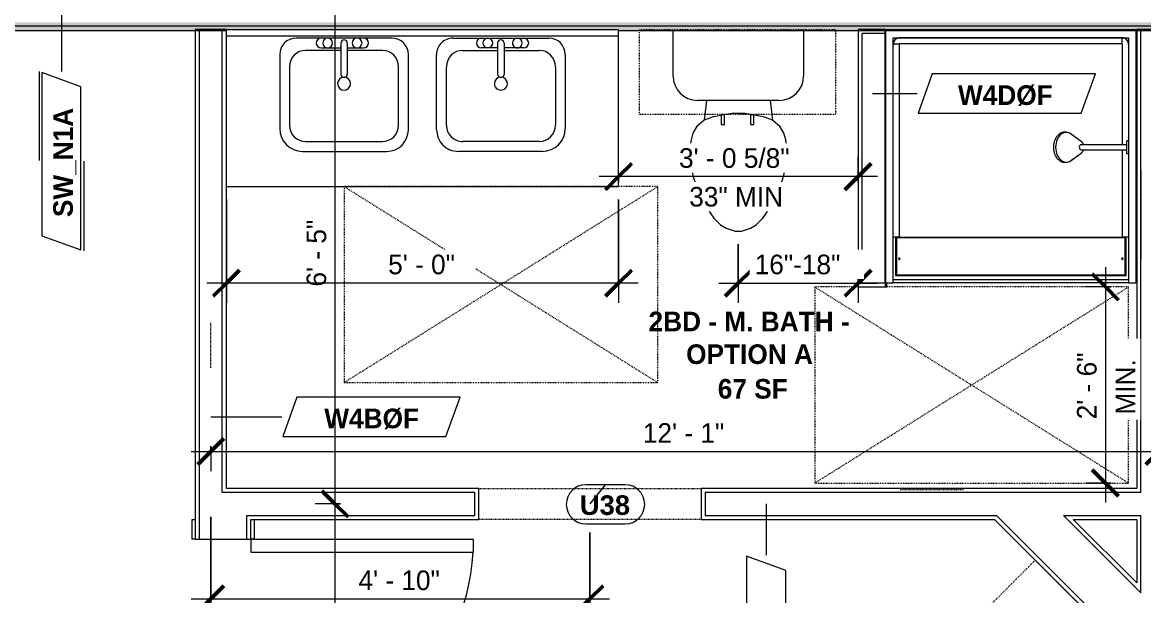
# Model space of a CAD drawing. Header units: inches. Extents: x -4058 to -1781, y 9814 to 12264.
# Drawn here: x -3685.8 to -3514.3, y 10257.6 to 10345.2 of the extents above; entities that cross this region are included whole.
import ezdxf

# ---------------------------------------------------------------- set-up
doc = ezdxf.new("R2010")
doc.units = ezdxf.units.IN
doc.header["$MEASUREMENT"] = 0
for name, pattern in [('Dash', [0.25, 0.125, -0.125]), ('Dash 3_32_', [0.1875, 0.09375, -0.09375]), ('Overhead', [0.15625, 0.09375, -0.0625])]:
    doc.linetypes.add(name, pattern=pattern)
for name, color, linetype, lineweight in [('0-1', 7, 'Continuous', 5), ('A-ANNO-DIMS', 211, 'Continuous', 9), ('A-ANNO-DIMS-32', 211, 'Continuous', 9), ('A-AREA-IDEN', 2, 'Continuous', 9), ('A-DETL-1', 90, 'Dash 3_32_', 9), ('A-DETL-GENF', 92, 'Overhead', 9), ('A-DETL-MEDM-1', 33, 'Continuous', 9), ('A-DOOR-2', 31, 'Continuous', 9), ('A-DOOR-IDEN', 31, 'Continuous', 9), ('A-GENM', 5, 'Continuous', 9), ('A-GENM-2', 147, 'Dash', 9), ('A-WALL-1', 7, 'Continuous', 9), ('A-WALL-2', 113, 'Continuous', 9), ('A-WALL-IDEN', 211, 'Continuous', 9), ('I-WALL-1', 1, 'Continuous', 18), ('I-WALL-2', 10, 'Continuous', 5), ('I-WALL-3', 7, 'Continuous', 9), ('I-WALL-4', 2, 'Continuous', 9), ('P-SANR-FIXT', 6, 'Continuous', 9), ('Q-CASE', 31, 'Continuous', 9), ('Q-CASE-3', 31, 'Dash', 9), ('Q-CASE-HDLN', 31, 'Dash', 9)]:
    doc.layers.add(name, color=color, linetype=linetype, lineweight=lineweight)
doc.styles.add('Arial_B', font='arialbd.ttf', dxfattribs={"height": 3})
doc.styles.add('Century Gothic', font='ufonts.com_century-gothic.ttf', dxfattribs={"height": 3})
doc.styles.add('Century Gothic_B_1', font='GOTHICB.TTF', dxfattribs={"height": 3})
doc.dimstyles.new('MARKETING_DIMENSION', dxfattribs={"dimscale": 12, "dimtxt": 3.132505, "dimasz": 0.333333, "dimexe": 0.25, "dimexo": 0.166667, "dimgap": 0.041667, "dimtad": 1, "dimdec": 4, "dimrnd": 0.0625, "dimzin": 3, "dimdsep": 46, "dimlunit": 4, "dimtxsty": 'Century Gothic', "dimblk1": 'OBLIQUE', "dimblk2": 'OBLIQUE', "dimsah": 1, "dimcen": 0.09, "dimdle": 0.25, "dimazin": 0, "dimtfac": 1, "dimtdec": 4, "dimtix": 1, "dimtmove": 0, "dimatfit": 3, "dimfxl": 1, "dimtvp": 1, "dimtfill": 1, "dimfrac": 2, "dimtolj": 1, "dimtzin": 0, "dimarcsym": 2})
doc.dimstyles.new('THE_DIMENSION_STRING', dxfattribs={"dimscale": 12, "dimtxt": 3.132505, "dimasz": 0.333333, "dimexe": 0.25, "dimexo": 0.166667, "dimgap": 0.041667, "dimtad": 1, "dimdec": 4, "dimrnd": 0.0625, "dimzin": 3, "dimdsep": 46, "dimlunit": 4, "dimtxsty": 'Century Gothic', "dimblk1": 'OBLIQUE', "dimblk2": 'OBLIQUE', "dimsah": 1, "dimcen": 0.09, "dimdle": 0.25, "dimazin": 0, "dimtfac": 1, "dimtdec": 4, "dimtix": 1, "dimtmove": 0, "dimatfit": 3, "dimfxl": 1, "dimtvp": 1, "dimtfill": 1, "dimfrac": 2, "dimtolj": 1, "dimtzin": 0, "dimarcsym": 2})
doc.dimstyles.new('THE_DIMENSION_STRING_2', dxfattribs={"dimscale": 12, "dimtxt": 3.132505, "dimasz": 0.333333, "dimexe": 0.25, "dimexo": 0.166667, "dimgap": 0.041667, "dimtad": 1, "dimdec": 4, "dimrnd": 0.0625, "dimzin": 3, "dimdsep": 46, "dimlunit": 4, "dimtxsty": 'Century Gothic', "dimblk1": 'OBLIQUE', "dimblk2": 'OBLIQUE', "dimsah": 1, "dimcen": 0.09, "dimdle": 0.25, "dimazin": 0, "dimtfac": 1, "dimtdec": 4, "dimtix": 1, "dimtmove": 0, "dimatfit": 3, "dimfxl": 1, "dimtvp": 1, "dimtfill": 1, "dimfrac": 2, "dimtolj": 1, "dimtzin": 0, "dimarcsym": 2})
doc.dimstyles.new('THE_DIMENSION_STRING_5', dxfattribs={"dimscale": 12, "dimtxt": 3.132505, "dimasz": 0.333333, "dimexe": 0.25, "dimexo": 0.166667, "dimgap": 0.041667, "dimtad": 1, "dimdec": 4, "dimrnd": 0.0625, "dimzin": 3, "dimdsep": 46, "dimlunit": 4, "dimtxsty": 'Century Gothic', "dimblk1": 'OBLIQUE', "dimblk2": 'OBLIQUE', "dimsah": 1, "dimcen": 0.09, "dimdle": 0.25, "dimazin": 0, "dimtfac": 1, "dimtdec": 4, "dimtix": 1, "dimtmove": 0, "dimatfit": 3, "dimfxl": 1, "dimtvp": 1, "dimtfill": 1, "dimfrac": 2, "dimtolj": 1, "dimtzin": 0, "dimarcsym": 2})

# ---------------------------------------------------------------- blocks, each defined once
blk = doc.blocks.new('CTR - 1st Phase - Common Walls_rvt-1-UNIT PLANS - 1ST FLOOR')
at = {"layer": 'I-WALL-1'}
blk.add_hatch(color=256, dxfattribs=at).paths.add_polyline_path([(-3501.67, 10344.03), (-3501.67, 10344.65), (-3823.82, 10344.65), (-3823.82, 10344.03), (-3654.63, 10344.03), (-3654.63, 10344.15), (-3594.63, 10344.15), (-3594.63, 10344.03), (-3553.88, 10344.03), (-3553.88, 10344.15), (-3515.38, 10344.15), (-3515.38, 10344.03), (-3511.99, 10344.03)], flags=0)
at = {"layer": 'I-WALL-2'}
blk.add_hatch(color=256, dxfattribs=at).paths.add_polyline_path([(-3501.67, 10344.65), (-3501.67, 10345.28), (-3823.82, 10345.28), (-3823.82, 10344.65), (-3511.99, 10344.65)], flags=0)
at = {"layer": 'A-WALL-1'}
blk.add_line((-3501.67, 10344.65), (-3823.82, 10344.65), dxfattribs=at)
at = {"layer": 'I-WALL-3'}
for p, q in [((-3823.82, 10344.03), (-3654.63, 10344.03)), ((-3594.63, 10344.03), (-3553.88, 10344.03)), ((-3515.38, 10344.03), (-3501.67, 10344.03))]:
    blk.add_line(p, q, dxfattribs=at)
blk = doc.blocks.new('Door-Opening - CLEAR OPENING - 34_ x 80_-3928451-UNIT PLANS - 1ST FLOOR')
at = {"layer": 'A-DETL-GENF'}
for p, q in [((-17.32, 2.37), (16.68, 2.37)), ((16.68, -2.38), (-17.32, -2.38))]:
    blk.add_line(p, q, dxfattribs=at)
at = {"layer": 'A-DETL-MEDM-1'}
for p, q in [((-17.32, -2.38), (-17.32, 2.37)), ((16.68, 2.37), (16.68, -2.38))]:
    blk.add_line(p, q, dxfattribs=at)
blk = doc.blocks.new('OD_CW_Closet - OD_CW_Closet-3851051-UNIT PLANS - 1ST FLOOR')
at = {"layer": 'Q-CASE-HDLN'}
for p, q in [((64.78, 24), (0.74, 24)), ((0.74, 24), (0.74, 0)), ((64.78, 0), (64.78, 24)), ((0.74, 13), (64.78, 13)), ((0.74, 11), (64.78, 11)), ((0.74, 0), (64.78, 0))]:
    blk.add_line(p, q, dxfattribs=at)
blk = doc.blocks.new('M_Sink Vanity-Square - 500 x 440mm-1372835-UNIT PLANS - 1ST FLOOR')
at = {"layer": 'P-SANR-FIXT'}
for p, q in [((-5.72, 10.23), (7.14, 10.23)), ((-5.22, 8.73), (6.46, 8.73)), ((10.46, 6.91), (10.46, -4.59)), ((-9.22, -4.59), (-9.22, 6.73)), ((-7.72, -2.72), (-7.72, 6.23)), ((8.96, 6.23), (8.96, -2.72)), ((0.12, -6.33), (0.12, -1.59)), ((1.12, -6.33), (1.12, -1.59)), ((0.12, -5.22), (-5.22, -5.22)), ((-2.88, -5.59), (0.12, -5.59)), ((6.46, -5.22), (1.12, -5.22)), ((1.12, -5.59), (3.62, -5.59)), ((7.96, -7.09), (-6.72, -7.09)), ((3.62, -7.09), (-2.88, -7.09))]:
    blk.add_line(p, q, dxfattribs=at)
for centre, radius, start, end in [((-5.72, 6.73), 3.5, 90, 180), ((-5.22, 6.23), 2.5, 90, 180), ((6.46, 6.23), 2.5, 360, 90), ((7.14, 6.91), 3.32, 360, 90), ((0.62, -0.13), 1, 360, 180), ((0.62, -0.13), 1, 180, 0), ((0.62, -1.59), 0.5, 360, 180), ((-5.22, -2.72), 2.5, 180, 270), ((6.46, -2.72), 2.5, 270, 360), ((-6.72, -4.59), 2.5, 180, 270), ((7.96, -4.59), 2.5, 270, 0), ((-2.88, -6.34), 0.75, 90, 270), ((-1.88, -6.34), 0.75, 360, 180), ((-1.88, -6.34), 0.75, 180, 0), ((0.62, -6.33), 0.5, 180, 0), ((2.62, -6.34), 0.75, 0, 180), ((2.62, -6.34), 0.75, 180, 0), ((3.62, -6.34), 0.75, 270, 90)]:
    blk.add_arc(centre, radius, start, end, dxfattribs=at)
blk = doc.blocks.new('Toilet-Domestic-3D - Toilet-Domestic-3D-V83-UNIT PLANS - 1ST FLOOR')
at = {"layer": 'P-SANR-FIXT'}
for p, q in [((-9.98, 11.75), (-9.98, 18.73)), ((9.98, 18.73), (9.98, 11.75)), ((6.25, 8.02), (-6.25, 8.02)), ((-4.86, 8.02), (-5.21, 5)), ((4.86, 8.02), (5.21, 5)), ((-3.84, 5.5), (-5.21, 5)), ((-2.61, 5.72), (-3.84, 5.5)), ((-1, 6), (-2.13, 5.8)), ((1, 6), (-1, 6)), ((1.89, 5.84), (1, 6)), ((3.84, 5.5), (2.37, 5.76)), ((5.21, 5), (3.84, 5.5)), ((-6.4, 4), (-6.97, 3)), ((-5.21, 5), (-6.4, 4)), ((6.4, 4), (5.21, 5)), ((6.97, 3), (6.4, 4)), ((-7.24, 2), (-7.41, 1)), ((-6.97, 3), (-7.24, 2)), ((7.24, 2), (6.97, 3)), ((7.41, 1), (7.24, 2)), ((-7.41, 1), (-7.5, 0)), ((7.5, 0), (7.41, 1)), ((-7.5, 0), (-7.33, -1.99)), ((7.33, -1.99), (7.5, 0)), ((-7.33, -1.99), (-6.79, -4)), ((6.79, -4), (7.33, -1.99)), ((-6.79, -4), (-6.06, -6)), ((6.06, -6), (6.79, -4)), ((-6.06, -6), (-5.13, -8)), ((5.13, -8), (6.06, -6)), ((-5.13, -8), (-3.74, -10)), ((3.74, -10), (5.13, -8)), ((-3.74, -10), (-2.74, -11)), ((2.74, -11), (3.74, -10)), ((-2.74, -11), (-1.87, -11.5)), ((-1.87, -11.5), (-0.5, -12)), ((-0.5, -12), (0.5, -12)), ((0.5, -12), (1.87, -11.5)), ((1.87, -11.5), (2.74, -11))]:
    blk.add_line(p, q, dxfattribs=at)
for centre, start, end in [((-6.25, 11.75), 180, 270), ((6.25, 11.75), 270, 360)]:
    blk.add_arc(centre, 3.73, start, end, dxfattribs=at)
blk = doc.blocks.new('Bath Vanity - Bath Vanity 60_-V84-UNIT PLANS - 1ST FLOOR')
at = {"layer": 'Q-CASE'}
for p, q in [((30.74, 24), (-29.26, 24)), ((-29.26, 24), (-29.26, 1))]:
    blk.add_line(p, q, dxfattribs=at)
blk = doc.blocks.new('ADA Clearances - 30_x48_-4171341-UNIT PLANS - 1ST FLOOR')
at = {"layer": 'A-GENM-2'}
for p, q in [((15, -24), (-15, 24)), ((-15, -24), (15, 24)), ((15, 24), (-15, 24)), ((-15, 24), (-15, -13)), ((15, -24), (15, 24)), ((-15, -17.37), (-15, -24)), ((-15, -24), (15, -24))]:
    blk.add_line(p, q, dxfattribs=at)
blk = doc.blocks.new('BATHROOM MIRROR - BATHROOM MIRROR  60_-3802719-UNIT PLANS - 1ST FLOOR')
at = {"layer": 'Q-CASE'}
for p, q in [((-29.26, -23), (30.74, -23)), ((-29.26, -23), (-29.26, -24)), ((30.74, -24), (-29.26, -24)), ((30.74, -24), (30.74, -23))]:
    blk.add_line(p, q, dxfattribs=at)
blk = doc.blocks.new('300 Series Wall Hung Cabinet_326 - 30_-2909953-UNIT PLANS - 1ST FLOOR')
at = {"layer": 'Q-CASE'}
for p, q in [((-2.01, 14.69), (-2.5, 14.69)), ((-2.5, 14.69), (-2.5, 13.19)), ((-2.01, 13.19), (-2.01, 14.69)), ((2.49, 14.69), (2, 14.69)), ((2, 14.69), (2, 13.19)), ((2.49, 13.19), (2.49, 14.69)), ((-2.01, 13.19), (-2.5, 13.19)), ((2.49, 13.19), (2, 13.19))]:
    blk.add_line(p, q, dxfattribs=at)
at = {"layer": 'Q-CASE-3'}
for p, q in [((-15, 0.19), (-15, 13.19)), ((-15, 13.19), (15, 13.19)), ((15, 13.19), (15, 0.19)), ((15, 0.19), (-15, 0.19))]:
    blk.add_line(p, q, dxfattribs=at)
blk = doc.blocks.new('M_Sink Vanity-Square - 500 x 440mm-1352614-UNIT PLANS - 1ST FLOOR')
at = {"layer": 'P-SANR-FIXT'}
for p, q in [((7.96, 7.09), (-6.72, 7.09)), ((3.62, 7.09), (-2.88, 7.09)), ((0.12, 5.22), (-5.22, 5.22)), ((-2.88, 5.59), (0.12, 5.59)), ((0.12, 6.33), (0.12, 1.59)), ((1.12, 6.33), (1.12, 1.59)), ((1.12, 5.59), (3.62, 5.59)), ((6.46, 5.22), (1.12, 5.22)), ((-9.22, 4.59), (-9.22, -6.73)), ((10.46, -6.91), (10.46, 4.59)), ((-7.72, 2.72), (-7.72, -6.23)), ((8.96, -6.23), (8.96, 2.72)), ((-5.72, -10.23), (7.14, -10.23)), ((-5.22, -8.73), (6.46, -8.73))]:
    blk.add_line(p, q, dxfattribs=at)
for centre, radius, start, end in [((-6.72, 4.59), 2.5, 90, 180), ((-2.88, 6.34), 0.75, 90, 270), ((-1.88, 6.34), 0.75, 360, 180), ((2.62, 6.34), 0.75, 360, 180), ((3.62, 6.34), 0.75, 270, 90), ((7.96, 4.59), 2.5, 360, 90), ((-5.22, 2.72), 2.5, 90, 180), ((-1.88, 6.34), 0.75, 180, 0), ((0.62, 6.33), 0.5, 360, 180), ((2.62, 6.34), 0.75, 180, 360), ((6.46, 2.72), 2.5, 0, 90), ((0.62, 0.13), 1, 360, 180), ((0.62, 0.13), 1, 180, 0), ((0.62, 1.59), 0.5, 180, 0), ((-5.72, -6.73), 3.5, 180, 270), ((-5.22, -6.23), 2.5, 180, 270), ((6.46, -6.23), 2.5, 270, 0), ((7.14, -6.91), 3.32, 270, 0)]:
    blk.add_arc(centre, radius, start, end, dxfattribs=at)
blk = doc.blocks.new('ADA Clearances - 30_x48_-V137-UNIT PLANS - 1ST FLOOR')
at = {"layer": 'A-GENM-2'}
for p, q in [((15, -24), (-15, 24)), ((-15, -24), (15, 24)), ((15, 24), (-15, 24)), ((-15, 24), (-15, -24)), ((15, -24), (15, 24)), ((-15, -24), (15, -24))]:
    blk.add_line(p, q, dxfattribs=at)
blk = doc.blocks.new('The Shower - The Shower-V139-UNIT PLANS - 1ST FLOOR')
at = {"layer": 'P-SANR-FIXT'}
for p, q in [((0, -0.5), (38.5, -0.5)), ((0, -39.25), (0, -0.5)), ((0.12, -39.25), (0.12, -0.63)), ((0.12, -0.63), (38.38, -0.63)), ((38.38, -0.63), (38.38, -39.25)), ((38.5, -0.5), (38.5, -39.25)), ((1.25, -39.25), (1.25, -1.75)), ((1.25, -1.75), (37.25, -1.75)), ((1.3, -2.43), (1.28, -2.51)), ((1.42, -2.2), (1.4, -2.23)), ((1.58, -2.01), (1.51, -2.08)), ((1.73, -1.9), (1.7, -1.92)), ((2.01, -1.78), (1.93, -1.8)), ((2.2, -32.27), (2.2, -2.75)), ((36.25, -1.77), (2.25, -1.77)), ((36.25, -2.7), (2.25, -2.7)), ((36.25, -1.77), (36.25, -1.75)), ((36.3, -18.11), (36.3, -2.75)), ((36.57, -1.8), (36.49, -1.78)), ((36.8, -1.92), (36.77, -1.9)), ((36.99, -2.08), (36.92, -2.01)), ((37.1, -2.23), (37.08, -2.2)), ((37.22, -2.51), (37.2, -2.43)), ((37.25, -1.75), (37.25, -17.52)), ((36.3, -32.27), (36.3, -18.89)), ((37.25, -19.48), (37.25, -39.25)), ((1.62, -32.27), (1.62, -38.13)), ((36.75, -32.38), (1.75, -32.38)), ((1.75, -32.38), (1.75, -38)), ((2.2, -32.27), (36.3, -32.27)), ((36.75, -38), (36.75, -32.38)), ((36.88, -38.13), (36.88, -32.27)), ((0.12, -39.25), (0, -39.25)), ((0.12, -39.25), (1.25, -39.25)), ((1.25, -38.75), (37.25, -38.75)), ((1.25, -39.25), (1.25, -38.75)), ((37.25, -39.25), (1.25, -39.25)), ((1.62, -38.13), (36.88, -38.13)), ((1.75, -38), (36.75, -38)), ((37.25, -38.75), (37.25, -39.25)), ((37.25, -39.25), (38.38, -39.25)), ((38.5, -39.25), (38.38, -39.25))]:
    blk.add_line(p, q, dxfattribs=at)
for centre, radius, start, end in [((2.25, -2.75), 1, 90, 180), ((36.25, -2.75), 1, 0, 90), ((2.2, -35.56), 0.125, 0, 180), ((2.2, -35.56), 0.125, 180, 0), ((36.3, -35.56), 0.125, 0, 180), ((36.3, -35.56), 0.125, 180, 0)]:
    blk.add_arc(centre, radius, start, end, dxfattribs=at)
for centre, major_axis, start_param, end_param in [((2.2, -32.28), (0.95, 0), 1.570796, 3.141593), ((36.3, -32.28), (-0.95, 0), 3.141593, 4.712389)]:
    blk.add_ellipse(centre, major_axis=major_axis, ratio=0.019505, start_param=start_param, end_param=end_param, dxfattribs=at)
for points, knots in [([(2.25, -1.77), (2.19, -1.77), (2.06, -1.78), (1.8, -1.86), (1.53, -2.04), (1.34, -2.32), (1.26, -2.57), (1.25, -2.7), (1.25, -2.77)], [-0.001856, -0.001856, -0.001856, -0.001856, 0.123376, 0.248608, 0.499072, 0.749536, 0.874768, 1, 1, 1, 1]), ([(1.38, -2.25), (1.41, -2.21), (1.47, -2.12), (1.55, -2.04), (1.59, -2)], [-0.666048, -0.666048, -0.666048, -0.666048, -0.5714286, -0.4597287, -0.4597287, -0.4597287, -0.4597287]), ([(1.75, -1.88), (1.77, -1.87), (1.86, -1.82), (2.03, -1.77), (2.17, -1.75), (2.25, -1.75)], [-0.332096, -0.332096, -0.332096, -0.332096, -0.2857143, -0.1428571, 0, 0, 0, 0]), ([(2.25, -2.7), (2.24, -2.7), (2.24, -2.7), (2.23, -2.7), (2.22, -2.71), (2.22, -2.71), (2.21, -2.72), (2.21, -2.73), (2.2, -2.74), (2.2, -2.74), (2.2, -2.75), (2.2, -2.75)], [-1, -1, -1, -1, -0.833333, -0.75, -0.666667, -0.583333, -0.416667, -0.333333, -0.208333, -0.083333, 0, 0, 0, 0]), ([(36.25, -1.75), (36.31, -1.75), (36.42, -1.76), (36.59, -1.8), (36.7, -1.85), (36.75, -1.88)], [-1, -1, -1, -1, -0.8928571, -0.7857143, -0.6665409, -0.6665409, -0.6665409, -0.6665409]), ([(37.25, -2.77), (37.25, -2.7), (37.24, -2.57), (37.16, -2.32), (36.98, -2.04), (36.7, -1.86), (36.45, -1.78), (36.32, -1.77), (36.25, -1.77)], [-0.001856, -0.001856, -0.001856, -0.001856, 0.123376, 0.248608, 0.499072, 0.749536, 0.874768, 1, 1, 1, 1]), ([(36.3, -2.75), (36.3, -2.74), (36.3, -2.74), (36.3, -2.73), (36.29, -2.72), (36.29, -2.72), (36.28, -2.71), (36.27, -2.71), (36.26, -2.7), (36.26, -2.7), (36.25, -2.7), (36.25, -2.7)], [-1, -1, -1, -1, -0.833333, -0.75, -0.666667, -0.583333, -0.416667, -0.333333, -0.208333, -0.083333, 0, 0, 0, 0]), ([(36.75, -1.88), (36.79, -1.91), (36.89, -1.97), (36.97, -2.05), (37.01, -2.11)], [-0.666048, -0.666048, -0.666048, -0.666048, -0.5714286, -0.4462442, -0.4462442, -0.4462442, -0.4462442]), ([(37.12, -2.25), (37.13, -2.27), (37.16, -2.33), (37.18, -2.38), (37.19, -2.42)], [-0.332096, -0.332096, -0.332096, -0.332096, -0.2857143, -0.2167295, -0.2167295, -0.2167295, -0.2167295])]:
    blk.add_open_spline(points, degree=3, knots=knots, dxfattribs=at)
for points in [[(1.25, -2.75), (1.25, -2.74), (1.25, -2.72), (1.25, -2.71)], [(2.2, -2.75), (2.12, -2.75), (1.95, -2.75), (1.72, -2.75), (1.52, -2.76), (1.37, -2.76), (1.27, -2.76), (1.25, -2.77), (1.25, -2.77)], [(1.35, -2.32), (1.36, -2.3), (1.37, -2.27), (1.38, -2.25)], [(1.63, -1.97), (1.67, -1.94), (1.71, -1.91), (1.75, -1.88)], [(36.25, -2.7), (36.25, -2.62), (36.25, -2.45), (36.25, -2.22), (36.25, -2.03), (36.25, -1.88), (36.25, -1.82), (36.25, -1.8)], [(37.05, -2.15), (37.07, -2.18), (37.09, -2.21), (37.12, -2.25)], [(37.25, -2.67), (37.25, -2.7), (37.25, -2.72), (37.25, -2.75)]]:
    blk.add_open_spline(points, degree=3, dxfattribs=at)
blk = doc.blocks.new('Shower Head - Shower Head-3260035-UNIT PLANS - 1ST FLOOR')
at = {"layer": 'P-SANR-FIXT'}
for p, q in [((-2.28, 9.81), (-2.28, 9.54)), ((-2.02, 8.78), (-0.84, 7.19)), ((0.84, 7.19), (2.02, 8.78)), ((2.28, 9.54), (2.28, 9.81)), ((-0.39, 7.27), (-0.39, 6.01)), ((0.39, 6.01), (0.39, 7.27)), ((-0.98, 0.26), (-0.98, 0)), ((-0.98, 0.26), (0.98, 0.26)), ((-0.39, 1), (-0.39, 0.26)), ((0.39, 0.26), (0.39, 1)), ((0.98, 0), (0.98, 0.26)), ((0.98, 0), (-0.98, 0))]:
    blk.add_line(p, q, dxfattribs=at)
at = {"layer": 'P-SANR-FIXT', "flags": 128}
for points in [[(0, 11.49), (-0.09, 11.49), (-0.18, 11.48), (-0.27, 11.48), (-0.35, 11.47), (-0.44, 11.46), (-0.53, 11.44), (-0.62, 11.43), (-0.7, 11.41), (-0.79, 11.39), (-0.87, 11.36), (-0.95, 11.34), (-1.03, 11.31), (-1.11, 11.28), (-1.19, 11.25), (-1.26, 11.21), (-1.34, 11.17), (-1.41, 11.13), (-1.48, 11.09), (-1.55, 11.05), (-1.61, 11), (-1.68, 10.95), (-1.74, 10.9), (-1.8, 10.85), (-1.85, 10.8), (-1.9, 10.74), (-1.95, 10.69), (-2, 10.63), (-2.04, 10.57), (-2.08, 10.51), (-2.12, 10.44), (-2.15, 10.38), (-2.18, 10.31), (-2.21, 10.25), (-2.23, 10.18), (-2.25, 10.11), (-2.26, 10.04), (-2.27, 9.97), (-2.28, 9.9), (-2.28, 9.83), (-2.28, 9.81)], [(2.28, 9.81), (2.28, 9.88), (2.28, 9.95), (2.27, 10.02), (2.25, 10.09), (2.24, 10.16), (2.21, 10.23), (2.19, 10.3), (2.16, 10.36), (2.13, 10.43), (2.09, 10.49), (2.05, 10.55), (2.01, 10.61), (1.97, 10.67), (1.92, 10.73), (1.86, 10.79), (1.81, 10.84), (1.75, 10.89), (1.69, 10.94), (1.63, 10.99), (1.57, 11.04), (1.5, 11.08), (1.43, 11.12), (1.36, 11.16), (1.28, 11.2), (1.21, 11.24), (1.13, 11.27), (1.05, 11.3), (0.97, 11.33), (0.89, 11.36), (0.81, 11.38), (0.72, 11.4), (0.64, 11.42), (0.55, 11.44), (0.47, 11.45), (0.38, 11.46), (0.29, 11.47), (0.2, 11.48), (0.11, 11.49), (0.02, 11.49), (0, 11.49)], [(-0.84, 7.19), (-0.81, 7.16), (-0.79, 7.13), (-0.76, 7.1), (-0.73, 7.08), (-0.7, 7.05), (-0.68, 7.03), (-0.65, 7.01), (-0.62, 6.98), (-0.59, 6.97), (-0.56, 6.95), (-0.53, 6.93), (-0.49, 6.91), (-0.46, 6.9), (-0.43, 6.89), (-0.4, 6.87)], [(0.39, 6.87), (0.43, 6.88), (0.46, 6.9), (0.49, 6.91), (0.52, 6.93), (0.55, 6.94), (0.58, 6.96), (0.61, 6.98), (0.64, 7), (0.67, 7.03), (0.7, 7.05), (0.73, 7.07), (0.76, 7.1), (0.78, 7.13), (0.81, 7.16), (0.83, 7.19), (0.84, 7.19)], [(-0.39, 6.01), (-0.39, 5.81), (-0.39, 5.6), (-0.39, 5.38), (-0.39, 5.15), (-0.39, 4.92), (-0.39, 4.68), (-0.39, 4.43), (-0.39, 4.18), (-0.39, 3.93), (-0.39, 3.67), (-0.39, 3.4), (-0.39, 3.13), (-0.39, 2.86), (-0.39, 2.59), (-0.39, 2.31), (-0.39, 2.03), (-0.39, 1.75), (-0.39, 1.46), (-0.39, 1.18), (-0.39, 1)], [(0.39, 1), (0.39, 1.29), (0.39, 1.57), (0.39, 1.85), (0.39, 2.13), (0.39, 2.41), (0.39, 2.69), (0.39, 2.96), (0.39, 3.23), (0.39, 3.5), (0.39, 3.76), (0.39, 4.02), (0.39, 4.27), (0.39, 4.52), (0.39, 4.77), (0.39, 5), (0.39, 5.23), (0.39, 5.46), (0.39, 5.67), (0.39, 5.88), (0.39, 6.01)]]:
    blk.add_lwpolyline(points, dxfattribs=at)
at = {"layer": 'P-SANR-FIXT'}
for centre, major_axis, start_param, end_param in [((0, 9.54), (-2.28, 0), 4.712389, 6.956384), ((0, 9.54), (2.28, 0), 5.609987, 7.853982), ((0, 7.27), (-0.394, 0), 4.712389, 6.283185), ((0, 7.27), (0.394, 0), 0, 1.570796)]:
    blk.add_ellipse(centre, major_axis=major_axis, ratio=0.707107, start_param=start_param, end_param=end_param, dxfattribs=at)
blk = doc.blocks.new('SWING - SINGLE - FLUSH - SWING - FLUSH - 2-10 x 6-8 - PASSAGE-4202131-UNIT PLANS - 1ST FLOOR')
at = {"layer": 'A-DOOR-2'}
for p, q in [((-20, 4.25), (-20, 4.75)), ((-20, 4.75), (-17, 4.75)), ((-17, 4.25), (-20, 4.25)), ((-17, 4.75), (-17, 4.25)), ((17, 4.25), (17, 4.75)), ((17, 4.75), (20, 4.75)), ((20, 4.25), (17, 4.25)), ((20, 4.75), (20, 4.25)), ((-20, -4.25), (-17, -4.25)), ((-20, -4.75), (-20, -4.25)), ((-17, -4.75), (-20, -4.75)), ((-17, -4.25), (-17, -4.75)), ((15, -4.25), (15, -38.26)), ((17, -4.25), (15, -4.25)), ((17, -4.25), (17, -38.26)), ((17, -4.25), (20, -4.25)), ((17, -4.75), (17, -4.25)), ((20, -4.75), (17, -4.75)), ((20, -4.25), (20, -4.75)), ((17, -38.26), (15, -38.26))]:
    blk.add_line(p, q, dxfattribs=at)
blk.add_arc((17, -4.25), 34.07, 180, 266.6343, dxfattribs=at)
blk = doc.blocks.new('DIMBLOCK156-UNIT PLANS - 1ST FLOOR')
at = {"layer": 'A-ANNO-DIMS-32'}
for p, q in [((-3638.02, 10351.59), (-3638.02, 10271.59)), ((-3599.92, 10348.59), (-3641.02, 10348.59)), ((-3638.02, 10348.59), (-3599.92, 10348.59)), ((-3637.19, 10271.59), (-3641.02, 10271.59)), ((-3638.02, 10271.59), (-3637.19, 10271.59))]:
    blk.add_line(p, q, dxfattribs=at)
at = {"layer": 'A-ANNO-DIMS-32', "lineweight": 50}
for p, q in [((-3638.02, 10348.59), (-3640.02, 10350.59)), ((-3638.02, 10348.59), (-3636.02, 10346.59)), ((-3638.02, 10271.59), (-3640.02, 10273.59)), ((-3638.02, 10271.59), (-3636.02, 10269.59))]:
    blk.add_line(p, q, dxfattribs=at)
at = {"layer": 'A-ANNO-DIMS-32', "color": 0, "insert": (-3642.36, 10304.84), "char_height": 3, "width": 12.5897, "attachment_point": 1, "rotation": 90, "line_spacing_factor": 0.984502, "style": 'Century Gothic', "bg_fill": 3, "box_fill_scale": 1.25, "bg_fill_color": 256, "bg_fill_true_color": 13158600, "bg_fill_transparency": 0}
blk.add_mtext('6\' - 5"', dxfattribs=at)
blk = doc.blocks.new('_Oblique')
at = {"color": 0, "linetype": 'ByBlock', "lineweight": -2}
blk.add_line((-0.5, -0.5), (0.5, 0.5), dxfattribs=at)
blk = doc.blocks.new('DIMBLOCK157-UNIT PLANS - 1ST FLOOR')
at = {"layer": 'A-ANNO-DIMS-32', "lineweight": 50}
for p, q in [((-3638.02, 10271.59), (-3640.02, 10273.59)), ((-3638.02, 10271.59), (-3636.02, 10269.59)), ((-3638.02, 10198.59), (-3640.02, 10200.59)), ((-3638.02, 10198.59), (-3636.02, 10196.59))]:
    blk.add_line(p, q, dxfattribs=at)
at = {"layer": 'A-ANNO-DIMS-32'}
for p, q in [((-3637.19, 10271.59), (-3641.02, 10271.59)), ((-3638.02, 10271.59), (-3638.02, 10195.59)), ((-3638.02, 10271.59), (-3637.19, 10271.59)), ((-3637.19, 10198.59), (-3641.02, 10198.59)), ((-3638.02, 10198.59), (-3637.19, 10198.59))]:
    blk.add_line(p, q, dxfattribs=at)
at = {"layer": 'A-ANNO-DIMS-32', "color": 0, "insert": (-3642.36, 10229.84), "char_height": 3, "width": 12.5897, "attachment_point": 1, "rotation": 90, "line_spacing_factor": 0.984502, "style": 'Century Gothic', "bg_fill": 3, "box_fill_scale": 1.25, "bg_fill_color": 256, "bg_fill_true_color": 13158600, "bg_fill_transparency": 0}
blk.add_mtext('6\' - 1"', dxfattribs=at)
blk = doc.blocks.new('DIMBLOCK158-UNIT PLANS - 1ST FLOOR')
at = {"layer": 'A-ANNO-DIMS-32', "lineweight": 50}
for p, q in [((-3657.01, 10279.6), (-3655.01, 10281.6)), ((-3512.01, 10279.6), (-3510.01, 10281.6)), ((-3657.01, 10279.6), (-3659.01, 10277.6)), ((-3512.01, 10279.6), (-3514.01, 10277.6))]:
    blk.add_line(p, q, dxfattribs=at)
at = {"layer": 'A-ANNO-DIMS-32'}
for p, q in [((-3660.01, 10279.6), (-3512.01, 10279.6)), ((-3657.01, 10280.42), (-3657.01, 10276.6)), ((-3657.01, 10279.6), (-3657.01, 10280.42)), ((-3512.01, 10280.42), (-3512.01, 10276.6)), ((-3512.01, 10279.6), (-3512.01, 10280.42))]:
    blk.add_line(p, q, dxfattribs=at)
at = {"layer": 'A-ANNO-DIMS-32', "color": 0, "insert": (-3590.92, 10283.94), "char_height": 3, "width": 15.394, "attachment_point": 1, "line_spacing_factor": 0.984502, "style": 'Century Gothic', "bg_fill": 3, "box_fill_scale": 1.25, "bg_fill_color": 256, "bg_fill_true_color": 13158600, "bg_fill_transparency": 0}
blk.add_mtext('12\' - 1"', dxfattribs=at)
blk = doc.blocks.new('DIMBLOCK224-UNIT PLANS - 1ST FLOOR')
at = {"layer": 'A-ANNO-DIMS-32'}
for p, q in [((-3657.01, 10269.59), (-3657.01, 10254.06)), ((-3657.01, 10257.06), (-3657.01, 10269.59)), ((-3599.01, 10267.21), (-3599.01, 10254.06)), ((-3599.01, 10257.06), (-3599.01, 10267.21)), ((-3660.01, 10257.06), (-3596.01, 10257.06))]:
    blk.add_line(p, q, dxfattribs=at)
at = {"layer": 'A-ANNO-DIMS-32', "lineweight": 50}
for p, q in [((-3657.01, 10257.06), (-3655.01, 10259.06)), ((-3599.01, 10257.06), (-3597.01, 10259.06)), ((-3657.01, 10257.06), (-3659.01, 10255.06)), ((-3599.01, 10257.06), (-3601.01, 10255.06))]:
    blk.add_line(p, q, dxfattribs=at)
at = {"layer": 'A-ANNO-DIMS-32', "color": 0, "insert": (-3634.42, 10261.41), "char_height": 3, "width": 15.394, "attachment_point": 1, "line_spacing_factor": 0.984502, "style": 'Century Gothic', "bg_fill": 3, "box_fill_scale": 1.25, "bg_fill_color": 256, "bg_fill_true_color": 13158600, "bg_fill_transparency": 0}
blk.add_mtext('4\' - 10"', dxfattribs=at)
blk = doc.blocks.new('DIMBLOCK264-UNIT PLANS - 1ST FLOOR')
at = {"layer": 'A-ANNO-DIMS-32'}
for p, q in [((-3594.63, 10320.83), (-3594.63, 10324.66)), ((-3558.01, 10320.83), (-3558.01, 10324.66)), ((-3555.01, 10321.66), (-3597.63, 10321.66)), ((-3594.63, 10321.66), (-3594.63, 10320.83)), ((-3558.01, 10321.66), (-3558.01, 10320.83))]:
    blk.add_line(p, q, dxfattribs=at)
at = {"layer": 'A-ANNO-DIMS-32', "lineweight": 50}
for p, q in [((-3594.63, 10321.66), (-3592.63, 10323.66)), ((-3558.01, 10321.66), (-3556.01, 10323.66)), ((-3594.63, 10321.66), (-3596.63, 10319.66)), ((-3558.01, 10321.66), (-3560.01, 10319.66))]:
    blk.add_line(p, q, dxfattribs=at)
at = {"layer": 'A-ANNO-DIMS-32', "color": 0, "char_height": 3, "attachment_point": 1, "line_spacing_factor": 0.984502, "style": 'Century Gothic', "bg_fill": 3, "box_fill_scale": 1.25, "bg_fill_color": 256, "bg_fill_true_color": 13158600, "bg_fill_transparency": 0}
for s, insert, width in [('3\' - 0 5/8"', (-3585.39, 10326), 21.7784), ('33" MIN', (-3583.83, 10320.08), 18.0194)]:
    blk.add_mtext(s, dxfattribs=dict(at, insert=insert, width=width))
blk = doc.blocks.new('DIMBLOCK265-UNIT PLANS - 1ST FLOOR')
at = {"layer": 'A-ANNO-DIMS-32'}
for p, q in [((-3576.32, 10311.3), (-3576.32, 10302.37)), ((-3576.32, 10305.37), (-3576.32, 10311.3)), ((-3579.32, 10305.37), (-3555.01, 10305.37)), ((-3558.01, 10306.2), (-3558.01, 10302.37)), ((-3558.01, 10305.37), (-3558.01, 10306.2))]:
    blk.add_line(p, q, dxfattribs=at)
at = {"layer": 'A-ANNO-DIMS-32', "lineweight": 50}
for p, q in [((-3576.32, 10305.37), (-3574.32, 10307.37)), ((-3558.01, 10305.37), (-3556.01, 10307.37)), ((-3576.32, 10305.37), (-3578.32, 10303.37)), ((-3558.01, 10305.37), (-3560.01, 10303.37))]:
    blk.add_line(p, q, dxfattribs=at)
at = {"layer": 'A-ANNO-DIMS-32', "color": 0, "insert": (-3573.82, 10309.72), "char_height": 3, "width": 15.9907, "attachment_point": 1, "line_spacing_factor": 0.984502, "style": 'Century Gothic', "bg_fill": 3, "box_fill_scale": 1.25, "bg_fill_color": 256, "bg_fill_true_color": 13158600, "bg_fill_transparency": 0}
blk.add_mtext('16"-18"', dxfattribs=at)
blk = doc.blocks.new('DIMBLOCK266-UNIT PLANS - 1ST FLOOR')
at = {"layer": 'A-ANNO-DIMS-32'}
for p, q in [((-3654.63, 10318.15), (-3654.63, 10302.37)), ((-3654.63, 10305.37), (-3654.63, 10318.15)), ((-3594.63, 10318.15), (-3594.63, 10302.37)), ((-3594.63, 10305.37), (-3594.63, 10318.15)), ((-3591.63, 10305.37), (-3657.63, 10305.37))]:
    blk.add_line(p, q, dxfattribs=at)
at = {"layer": 'A-ANNO-DIMS-32', "lineweight": 50}
for p, q in [((-3654.63, 10305.37), (-3652.63, 10307.37)), ((-3594.63, 10305.37), (-3592.63, 10307.37)), ((-3654.63, 10305.37), (-3656.63, 10303.37)), ((-3594.63, 10305.37), (-3596.63, 10303.37))]:
    blk.add_line(p, q, dxfattribs=at)
at = {"layer": 'A-ANNO-DIMS-32', "color": 0, "insert": (-3629.88, 10309.72), "char_height": 3, "width": 12.5897, "attachment_point": 1, "line_spacing_factor": 0.984502, "style": 'Century Gothic', "bg_fill": 3, "box_fill_scale": 1.25, "bg_fill_color": 256, "bg_fill_true_color": 13158600, "bg_fill_transparency": 0}
blk.add_mtext('5\' - 0"', dxfattribs=at)
blk = doc.blocks.new('Wall Tag - Shear Wall-3956451-UNIT PLANS - 1ST FLOOR')
at = {"layer": 'A-WALL-IDEN'}
for p, q in [((-0.3561, 0.0937), (-0.4244, -0.0937)), ((0.4244, 0.0937), (-0.3561, 0.0937)), ((0.4291, 0.1068), (0.0033, 0.1068)), ((0.3561, -0.0937), (0.4244, 0.0937)), ((0, -0.1068), (-0.4291, -0.1068)), ((-0.4244, -0.0937), (0.3561, -0.0937))]:
    blk.add_line(p, q, dxfattribs=at)
blk = doc.blocks.new('Door Tag - Type Mark-2601225-UNIT PLANS - 1ST FLOOR')
at = {"layer": 'A-DOOR-IDEN'}
for p, q in [((0.09375, 0.09375), (-0.09375, 0.09375)), ((-0.09375, -0.09375), (0.09375, -0.09375))]:
    blk.add_line(p, q, dxfattribs=at)
for centre, start, end in [((-0.09375, 0), 90, 270), ((0.09375, 0), 270, 90)]:
    blk.add_arc(centre, 0.09375, start, end, dxfattribs=at)
blk = doc.blocks.new('DIMBLOCK445-UNIT PLANS - 1ST FLOOR')
at = {"layer": 'A-ANNO-DIMS-32'}
for p, q in [((-3657.01, 10269.59), (-3657.01, 10185.69)), ((-3657.01, 10188.69), (-3657.01, 10269.59)), ((-3557.27, 10194.84), (-3557.27, 10185.69)), ((-3557.27, 10188.69), (-3557.27, 10194.84)), ((-3660.01, 10188.69), (-3554.27, 10188.69))]:
    blk.add_line(p, q, dxfattribs=at)
at = {"layer": 'A-ANNO-DIMS-32', "lineweight": 50}
for p, q in [((-3657.01, 10188.69), (-3655.01, 10190.69)), ((-3557.27, 10188.69), (-3555.27, 10190.69)), ((-3657.01, 10188.69), (-3659.01, 10186.69)), ((-3557.27, 10188.69), (-3559.27, 10186.69))]:
    blk.add_line(p, q, dxfattribs=at)
at = {"layer": 'A-ANNO-DIMS-32', "color": 0, "insert": (-3616.21, 10193.04), "char_height": 3, "width": 21.7784, "attachment_point": 1, "line_spacing_factor": 0.984502, "style": 'Century Gothic', "bg_fill": 3, "box_fill_scale": 1.25, "bg_fill_color": 256, "bg_fill_true_color": 13158600, "bg_fill_transparency": 0}
blk.add_mtext('8\' - 3 3/4"', dxfattribs=at)
blk = doc.blocks.new('Wall Tag - Arch Wall-3956453-UNIT PLANS - 1ST FLOOR')
at = {"layer": 'A-WALL-IDEN'}
for p, q in [((-0.3561, 0.0937), (-0.4244, -0.0937)), ((0.4244, 0.0937), (-0.3561, 0.0937)), ((0.3561, -0.0937), (0.4244, 0.0937)), ((-0.4244, -0.0937), (0.3561, -0.0937))]:
    blk.add_line(p, q, dxfattribs=at)
blk = doc.blocks.new('DIMBLOCK1285-UNIT PLANS - 1ST FLOOR')
at = {"layer": 'A-ANNO-DIMS-32', "lineweight": 50}
for p, q in [((-3520.18, 10304.78), (-3522.18, 10306.78)), ((-3520.18, 10304.78), (-3518.18, 10302.78)), ((-3520.18, 10274.78), (-3522.18, 10276.78)), ((-3520.18, 10274.78), (-3518.18, 10272.78))]:
    blk.add_line(p, q, dxfattribs=at)
at = {"layer": 'A-ANNO-DIMS-32'}
for p, q in [((-3520.18, 10307.78), (-3520.18, 10271.78)), ((-3519.35, 10304.78), (-3523.18, 10304.78)), ((-3520.18, 10304.78), (-3519.35, 10304.78)), ((-3519.35, 10274.78), (-3523.18, 10274.78)), ((-3520.18, 10274.78), (-3519.35, 10274.78))]:
    blk.add_line(p, q, dxfattribs=at)
at = {"layer": 'A-ANNO-DIMS-32', "color": 0, "char_height": 3, "attachment_point": 1, "rotation": 90, "line_spacing_factor": 0.984502, "style": 'Century Gothic', "bg_fill": 3, "box_fill_scale": 1.25, "bg_fill_color": 256, "bg_fill_true_color": 13158600, "bg_fill_transparency": 0}
for s, insert, width in [('2\' - 6"', (-3524.52, 10284.53), 12.5897), ('MIN.', (-3518.6, 10285.25), 10.8594)]:
    blk.add_mtext(s, dxfattribs=dict(at, insert=insert, width=width))

msp = doc.modelspace()

# ---------------------------------------------------------------- linework, layer by layer
at = {"layer": 'A-DETL-1'}
for p, q in [((-3514.75554, 10322.5894), (-3514.75554, 10309.0894)), ((-3657.00554, 10292.4019), (-3657.00554, 10299.4019)), ((-3551.57932, 10273.7769), (-3541.82932, 10273.7769))]:
    msp.add_line(p, q, dxfattribs=at)
at = {"layer": 'A-WALL-2'}
for p, q in [((-3659.38054, 10344.1519), (-3659.38054, 10269.2144)), ((-3654.63054, 10344.1519), (-3659.38054, 10344.1519)), ((-3658.75554, 10266.2144), (-3658.75554, 10344.1519)), ((-3655.25554, 10273.3394), (-3655.25554, 10344.1519)), ((-3558.00554, 10344.1519), (-3558.00554, 10304.7769)), ((-3553.88054, 10344.1519), (-3558.00554, 10344.1519)), ((-3508.63054, 10344.1519), (-3515.38054, 10344.1519)), ((-3514.75554, 10273.3394), (-3514.75554, 10344.1519)), ((-3654.63054, 10273.9644), (-3654.63054, 10343.14731)), ((-3557.38054, 10305.4019), (-3557.38054, 10343.5269)), ((-3553.88054, 10343.5269), (-3557.38054, 10343.5269)), ((-3558.00554, 10304.7769), (-3553.63054, 10304.7769)), ((-3557.38054, 10305.4019), (-3553.88054, 10305.4019)), ((-3553.88054, 10305.4019), (-3553.88054, 10304.7769)), ((-3553.63054, 10304.7769), (-3553.63054, 10305.4019)), ((-3515.38054, 10305.4019), (-3515.38054, 10273.9644)), ((-3616.00554, 10273.9644), (-3654.63054, 10273.9644)), ((-3515.38054, 10273.9644), (-3582.00554, 10273.9644)), ((-3616.63054, 10273.3394), (-3655.25554, 10273.3394)), ((-3616.63054, 10269.8394), (-3616.63054, 10273.3394)), ((-3514.75554, 10273.3394), (-3581.38054, 10273.3394)), ((-3581.38054, 10273.3394), (-3581.38054, 10269.8394)), ((-3651.50554, 10269.8394), (-3616.63054, 10269.8394)), ((-3651.50554, 10266.2144), (-3651.50554, 10269.8394)), ((-3650.88054, 10269.2144), (-3616.00554, 10269.2144)), ((-3582.00554, 10269.2144), (-3537.11286, 10269.2144)), ((-3581.38054, 10269.8394), (-3536.85398, 10269.8394)), ((-3536.85398, 10269.8394), (-3514.75554, 10247.74096)), ((-3526.60093, 10269.8394), (-3514.75554, 10269.8394)), ((-3526.60093, 10269.8394), (-3514.75554, 10257.994)), ((-3525.09204, 10269.2144), (-3515.38054, 10269.2144)), ((-3515.38054, 10269.2144), (-3515.38054, 10259.50289)), ((-3514.75554, 10257.994), (-3514.75554, 10269.8394))]:
    msp.add_line(p, q, dxfattribs=at)
at = {"layer": 'A-WALL-IDEN'}
for p, q in [((-3679.86147, 10348.5894), (-3679.86147, 10337.74624)), ((-3555.81804, 10334.37796), (-3548.98573, 10334.37796))]:
    msp.add_line(p, q, dxfattribs=at)
at = {"layer": 'I-WALL-4'}
for p, q in [((-3659.38054, 10269.2144), (-3659.38054, 10266.2144)), ((-3650.88054, 10266.2144), (-3650.88054, 10269.2144)), ((-3537.11286, 10269.2144), (-3515.38054, 10247.48207)), ((-3515.38054, 10259.50289), (-3525.09204, 10269.2144)), ((-3659.38054, 10266.2144), (-3650.88054, 10266.2144))]:
    msp.add_line(p, q, dxfattribs=at)

# ---------------------------------------------------------------- block references
at = {"layer": '0-1'}
msp.add_blockref('CTR - 1st Phase - Common Walls_rvt-1-UNIT PLANS - 1ST FLOOR', (0, 0), dxfattribs=at)
at = {"layer": 'A-DOOR-2'}
msp.add_blockref('Door-Opening - CLEAR OPENING - 34_ x 80_-3928451-UNIT PLANS - 1ST FLOOR', (-3598.68315, 10271.5894), dxfattribs=at)
at = {"layer": 'A-DOOR-2', "rotation": 90.0000000000039}
msp.add_blockref('SWING - SINGLE - FLUSH - SWING - FLUSH - 2-10 x 6-8 - PASSAGE-4202131-UNIT PLANS - 1ST FLOOR', (-3655.13054, 10249.2144), dxfattribs=at)
at = {"layer": 'A-GENM'}
for name, p, rotation in [('ADA Clearances - 30_x48_-V137-UNIT PLANS - 1ST FLOOR', (-3612.63054, 10305.14731), 269.999999999942), ('ADA Clearances - 30_x48_-4171341-UNIT PLANS - 1ST FLOOR', (-3540.63054, 10289.7769), 270.0000000001236)]:
    msp.add_blockref(name, p, dxfattribs=dict(at, rotation=rotation))
at = {"layer": 'A-WALL-IDEN', "xscale": 31.99999999999999, "yscale": 31.99999999999999, "zscale": 31.99999999999999, "rotation": 89.99999999999955}
msp.add_blockref('Wall Tag - Shear Wall-3956451-UNIT PLANS - 1ST FLOOR', (-3679.86147, 10324.01454), dxfattribs=at)
at = {"layer": 'A-WALL-IDEN', "xscale": 31.99999999999999, "yscale": 31.99999999999999, "zscale": 31.99999999999999}
msp.add_blockref('Wall Tag - Arch Wall-3956453-UNIT PLANS - 1ST FLOOR', (-3535.25403, 10334.37796), dxfattribs=at)
at = {"layer": 'P-SANR-FIXT'}
for name, p in [('Toilet-Domestic-3D - Toilet-Domestic-3D-V83-UNIT PLANS - 1ST FLOOR', (-3576.31804, 10325.29608)), ('The Shower - The Shower-V139-UNIT PLANS - 1ST FLOOR', (-3553.88054, 10344.6519)), ('M_Sink Vanity-Square - 500 x 440mm-1352614-UNIT PLANS - 1ST FLOOR', (-3637.24822, 10335.74815))]:
    msp.add_blockref(name, p, dxfattribs=at)
for name, p, rotation in [('M_Sink Vanity-Square - 500 x 440mm-1372835-UNIT PLANS - 1ST FLOOR', (-3612.01285, 10335.74815), 180), ('Shower Head - Shower Head-3260035-UNIT PLANS - 1ST FLOOR', (-3516.63054, 10326.1519), 89.99999999992177)]:
    msp.add_blockref(name, p, dxfattribs=dict(at, rotation=rotation))
at = {"layer": 'Q-CASE'}
for name, p, rotation in [('BATHROOM MIRROR - BATHROOM MIRROR  60_-3802719-UNIT PLANS - 1ST FLOOR', (-3623.89283, 10320.14731), 180), ('300 Series Wall Hung Cabinet_326 - 30_-2909953-UNIT PLANS - 1ST FLOOR', (-3576.44304, 10344.33481), 180), ('Bath Vanity - Bath Vanity 60_-V84-UNIT PLANS - 1ST FLOOR', (-3623.89283, 10344.1519), 180), ('OD_CW_Closet - OD_CW_Closet-3851051-UNIT PLANS - 1ST FLOOR', (-3530.37106, 10263.51586), 225.000000000003)]:
    msp.add_blockref(name, p, dxfattribs=dict(at, rotation=rotation))

# ---------------------------------------------------------------- texts
at = {"layer": 'A-AREA-IDEN', "char_height": 3, "attachment_point": 1, "style": 'Century Gothic_B_1'}
for s, insert, width in [('2BD - M. BATH -', (-3590.05036, 10300.99514), 38.077), ('OPTION A', (-3584.30036, 10295.99514), 24.24), ('67 SF', (-3579.46138, 10290.69643), 12.423)]:
    msp.add_mtext(s, dxfattribs=dict(at, insert=insert, width=width))
at = {"layer": 'A-WALL-IDEN', "insert": (-3542.72192, 10335.62549), "char_height": 3, "width": 17.978, "attachment_point": 1, "style": 'Century Gothic_B_1'}
msp.add_mtext('W4DØF', dxfattribs=at)
at = {"layer": 'A-WALL-IDEN', "insert": (-3681.10901, 10315.46318), "char_height": 3, "width": 20.604, "attachment_point": 1, "rotation": 90, "style": 'Century Gothic_B_1'}
msp.add_mtext('SW_N1A', dxfattribs=at)

# ---------------------------------------------------------------- next in the draw order: dimensions: what is measured, and where the dimension line sits
at = {"layer": 'A-ANNO-DIMS'}
dim = msp.add_linear_dim(base=(-3638.0153, 10271.5894), p1=(-3597.92374, 10348.5894), p2=(-3635.18687, 10271.5894), angle=90, dimstyle='MARKETING_DIMENSION', override={"dimpost": '<>', "dimfxl": 85.542628}, dxfattribs=at)
dim.commit()
dim.dimension.update_dxf_attribs({"geometry": 'DIMBLOCK156-UNIT PLANS - 1ST FLOOR', "text_midpoint": (-3640.09076, 10310.0894)})
dim = msp.add_linear_dim(base=(-3558.00554, 10305.37416), p1=(-3576.31804, 10313.29608), p2=(-3558.00554, 10308.20259), angle=0, text='16"-18"', dimstyle='THE_DIMENSION_STRING', override={"dimpost": '<>', "dimfxl": 19.007666}, dxfattribs=at)
dim.commit()
dim.dimension.update_dxf_attribs({"geometry": 'DIMBLOCK265-UNIT PLANS - 1ST FLOOR', "text_midpoint": (-3567.16179, 10307.44962)})

# ---------------------------------------------------------------- next in the draw order: dimensions: what is measured, and where the dimension line sits
dim = msp.add_linear_dim(base=(-3594.63054, 10321.65683), p1=(-3558.00554, 10318.82841), p2=(-3594.63054, 10318.82841), angle=0, text='<>\\X33" MIN', dimstyle='THE_DIMENSION_STRING', override={"dimpost": '<>', "dimfxl": 36.625}, dxfattribs=at)
dim.commit()
dim.dimension.update_dxf_attribs({"geometry": 'DIMBLOCK264-UNIT PLANS - 1ST FLOOR', "text_midpoint": (-3576.31804, 10321.65683)})
dim = msp.add_linear_dim(base=(-3512.00554, 10279.5957), p1=(-3657.00554, 10282.42413), p2=(-3512.00554, 10282.42413), dimstyle='MARKETING_DIMENSION', override={"dimpost": '<>', "dimfxl": 145}, dxfattribs=at)
dim.commit()
dim.dimension.update_dxf_attribs({"geometry": 'DIMBLOCK158-UNIT PLANS - 1ST FLOOR', "text_midpoint": (-3584.50554, 10281.63343)})
dim = msp.add_linear_dim(base=(-3638.0153, 10198.5894), p1=(-3635.18687, 10271.5894), p2=(-3635.18687, 10198.5894), angle=90, dimstyle='MARKETING_DIMENSION', override={"dimpost": '<>', "dimfxl": 73}, dxfattribs=at)
dim.commit()
dim.dimension.update_dxf_attribs({"geometry": 'DIMBLOCK157-UNIT PLANS - 1ST FLOOR', "text_midpoint": (-3640.09076, 10235.0894)})

# ---------------------------------------------------------------- next in the draw order: linework, layer by layer
at = {"layer": 'A-WALL-IDEN'}
msp.add_line((-3657.00554, 10284.91735), (-3646.16238, 10284.91735), dxfattribs=at)

# ---------------------------------------------------------------- next in the draw order: block references
at = {"layer": 'A-WALL-IDEN', "xscale": 31.99999999999999, "yscale": 31.99999999999999, "zscale": 31.99999999999999}
msp.add_blockref('Wall Tag - Arch Wall-3956453-UNIT PLANS - 1ST FLOOR', (-3632.43068, 10284.91735), dxfattribs=at)

# ---------------------------------------------------------------- next in the draw order: texts
at = {"layer": 'A-WALL-IDEN', "insert": (-3639.6466, 10286.16489), "char_height": 3, "width": 17.372, "attachment_point": 1, "style": 'Century Gothic_B_1'}
msp.add_mtext('W4BØF', dxfattribs=at)

# ---------------------------------------------------------------- next in the draw order: dimensions: what is measured, and where the dimension line sits
at = {"layer": 'A-ANNO-DIMS'}
dim = msp.add_linear_dim(base=(-3654.63054, 10305.37416), p1=(-3594.63054, 10320.14731), p2=(-3654.63054, 10320.14731), angle=0, dimstyle='THE_DIMENSION_STRING', override={"dimpost": '<>', "dimfxl": 60}, dxfattribs=at)
dim.commit()
dim.dimension.update_dxf_attribs({"geometry": 'DIMBLOCK266-UNIT PLANS - 1ST FLOOR', "text_midpoint": (-3624.63054, 10307.44962)})
dim = msp.add_linear_dim(base=(-3520.17918, 10274.7769), p1=(-3517.35076, 10304.7769), p2=(-3517.35076, 10274.7769), angle=90, text='<>\\XMIN.', dimstyle='THE_DIMENSION_STRING_5', override={"dimpost": '<>', "dimfxl": 30}, dxfattribs=at)
dim.commit()
dim.dimension.update_dxf_attribs({"geometry": 'DIMBLOCK1285-UNIT PLANS - 1ST FLOOR', "text_midpoint": (-3520.17918, 10289.7769)})
dim = msp.add_linear_dim(base=(-3599.00554, 10257.06071), p1=(-3657.00554, 10271.5894), p2=(-3599.00554, 10269.2144), dimstyle='THE_DIMENSION_STRING', override={"dimpost": '<>', "dimfxl": 58.048606}, dxfattribs=at)
dim.commit()
dim.dimension.update_dxf_attribs({"geometry": 'DIMBLOCK224-UNIT PLANS - 1ST FLOOR', "text_midpoint": (-3628.00554, 10259.13617)})

# ---------------------------------------------------------------- next in the draw order: linework, layer by layer
at = {"layer": 'A-DOOR-IDEN'}
msp.add_line((-3599.00554, 10271.5894), (-3596.6359, 10274.5234), dxfattribs=at)

# ---------------------------------------------------------------- next in the draw order: block references
at = {"layer": 'A-DOOR-IDEN', "xscale": 31.99999999999999, "yscale": 31.99999999999999, "zscale": 31.99999999999999}
msp.add_blockref('Door Tag - Type Mark-2601225-UNIT PLANS - 1ST FLOOR', (-3596.6359, 10271.5234), dxfattribs=at)

# ---------------------------------------------------------------- next in the draw order: texts
at = {"layer": 'A-DOOR-IDEN', "insert": (-3600.56778, 10272.90325), "char_height": 3, "width": 9.393, "attachment_point": 1, "style": 'Arial_B'}
msp.add_mtext('U38', dxfattribs=at)

# ---------------------------------------------------------------- next in the draw order: dimensions: what is measured, and where the dimension line sits
at = {"layer": 'A-ANNO-DIMS'}
dim = msp.add_linear_dim(base=(-3557.27277, 10188.69081), p1=(-3657.00554, 10271.5894), p2=(-3557.27277, 10196.8394), dimstyle='THE_DIMENSION_STRING_2', override={"dimpost": '<>', "dimfxl": 124.636223}, dxfattribs=at)
dim.commit()
dim.dimension.update_dxf_attribs({"geometry": 'DIMBLOCK445-UNIT PLANS - 1ST FLOOR', "text_midpoint": (-3607.13915, 10190.93248)})

# ---------------------------------------------------------------- next in the draw order: linework, layer by layer
at = {"layer": 'A-WALL-IDEN'}
msp.add_line((-3572.0575, 10271.5894), (-3572.0575, 10263.74624), dxfattribs=at)

# ---------------------------------------------------------------- next in the draw order: block references
at = {"layer": 'A-WALL-IDEN', "xscale": 31.99999999999999, "yscale": 31.99999999999999, "zscale": 31.99999999999999, "rotation": 89.99999999999955}
msp.add_blockref('Wall Tag - Arch Wall-3956453-UNIT PLANS - 1ST FLOOR', (-3572.0575, 10250.01454), dxfattribs=at)

doc.saveas('drawing.dxf')
